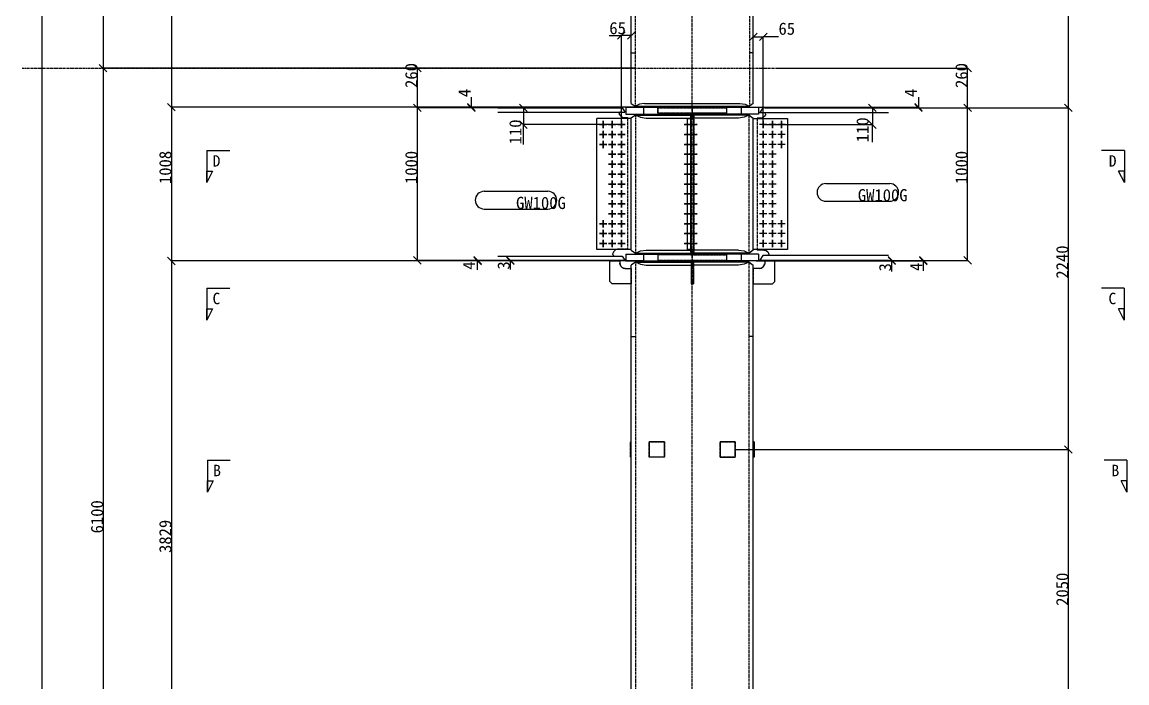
# Model space of a CAD drawing. Extents: x 72 to 24750, y 150 to 17460.
# Drawn here: x 4197 to 11440, y 4782 to 9114 of the extents above; entities that cross this region are included whole.
import ezdxf

# ---------------------------------------------------------------- set-up
doc = ezdxf.new("R2010")
doc.units = 0
doc.header["$MEASUREMENT"] = 0
doc.linetypes.add('HIDDEN', pattern=[9.525, 6.35, -3.175])
for name, color, linetype in [('GREEN_SOLID', 3, 'CONTINUOUS'), ('WHITE_HIDDEN', 7, 'HIDDEN'), ('WHITE_SOLID', 7, 'CONTINUOUS'), ('YELLOW_SOLID', 2, 'CONTINUOUS')]:
    doc.layers.add(name, color=color, linetype=linetype)

msp = doc.modelspace()

# ---------------------------------------------------------------- linework, layer by layer
at = {"layer": 'GREEN_SOLID', "color": 3, "linetype": 'Continuous'}
for p, q in [((8190.353817, 8911.803535), (8215.353817, 8911.803535)), ((8990.353817, 8911.803535), (8965.353817, 8911.803535)), ((8270.353817, 8555.803535), (8270.353817, 8510.803535)), ((8270.353817, 8555.803535), (8270.353817, 8510.803535)), ((8590.353817, 8555.803535), (8590.353817, 8510.803535)), ((8910.353817, 8555.803535), (8910.353817, 8510.803535)), ((8910.353817, 8555.803535), (8910.353817, 8510.803535)), ((7981.353817, 8441.803535), (8029.353817, 8441.803535)), ((8029.353817, 8441.803535), (7981.353817, 8441.803535)), ((8005.353817, 8417.803535), (8005.353817, 8465.803535)), ((8005.353817, 8465.803535), (8005.353817, 8417.803535)), ((8041.353817, 8441.803535), (8089.353817, 8441.803535)), ((8089.353817, 8441.803535), (8041.353817, 8441.803535)), ((8065.353817, 8417.803535), (8065.353817, 8465.803535)), ((8065.353817, 8465.803535), (8065.353817, 8417.803535)), ((8101.353817, 8441.803535), (8149.353817, 8441.803535)), ((8149.353817, 8441.803535), (8101.353817, 8441.803535)), ((8125.353817, 8417.803535), (8125.353817, 8465.803535)), ((8125.353817, 8465.803535), (8125.353817, 8417.803535)), ((8536.853817, 8441.803535), (8621.853817, 8441.803535)), ((8536.853817, 8441.803535), (8621.853817, 8441.803535)), ((8536.853817, 8441.803535), (8621.853817, 8441.803535)), ((9079.353817, 8441.803535), (9031.353817, 8441.803535)), ((9079.353817, 8441.803535), (9031.353817, 8441.803535)), ((9055.353817, 8417.803535), (9055.353817, 8465.803535)), ((9055.353817, 8465.803535), (9055.353817, 8417.803535)), ((9139.353817, 8441.803535), (9091.353817, 8441.803535)), ((9139.353817, 8441.803535), (9091.353817, 8441.803535)), ((9115.353817, 8417.803535), (9115.353817, 8465.803535)), ((9115.353817, 8465.803535), (9115.353817, 8417.803535)), ((9199.353817, 8441.803535), (9151.353817, 8441.803535)), ((9199.353817, 8441.803535), (9151.353817, 8441.803535)), ((9175.353817, 8417.803535), (9175.353817, 8465.803535)), ((9175.353817, 8465.803535), (9175.353817, 8417.803535)), ((7981.353817, 8376.803535), (8029.353817, 8376.803535)), ((8029.353817, 8376.803535), (7981.353817, 8376.803535)), ((8005.353817, 8352.803535), (8005.353817, 8400.803535)), ((8005.353817, 8400.803535), (8005.353817, 8352.803535)), ((8005.353817, 8287.803535), (8005.353817, 8335.803535)), ((8005.353817, 8335.803535), (8005.353817, 8287.803535)), ((8041.353817, 8376.803535), (8089.353817, 8376.803535)), ((8089.353817, 8376.803535), (8041.353817, 8376.803535)), ((8065.353817, 8352.803535), (8065.353817, 8400.803535)), ((8065.353817, 8400.803535), (8065.353817, 8352.803535)), ((8065.353817, 8287.803535), (8065.353817, 8335.803535)), ((8065.353817, 8335.803535), (8065.353817, 8287.803535)), ((8101.353817, 8376.803535), (8149.353817, 8376.803535)), ((8149.353817, 8376.803535), (8101.353817, 8376.803535)), ((8125.353817, 8352.803535), (8125.353817, 8400.803535)), ((8125.353817, 8400.803535), (8125.353817, 8352.803535)), ((8125.353817, 8287.803535), (8125.353817, 8335.803535)), ((8125.353817, 8335.803535), (8125.353817, 8287.803535)), ((8536.853817, 8376.803535), (8621.853817, 8376.803535)), ((8536.853817, 8376.803535), (8621.853817, 8376.803535)), ((8536.853817, 8376.803535), (8621.853817, 8376.803535)), ((9079.353817, 8376.803535), (9031.353817, 8376.803535)), ((9079.353817, 8376.803535), (9031.353817, 8376.803535)), ((9055.353817, 8352.803535), (9055.353817, 8400.803535)), ((9055.353817, 8400.803535), (9055.353817, 8352.803535)), ((9055.353817, 8287.803535), (9055.353817, 8335.803535)), ((9055.353817, 8335.803535), (9055.353817, 8287.803535)), ((9139.353817, 8376.803535), (9091.353817, 8376.803535)), ((9139.353817, 8376.803535), (9091.353817, 8376.803535)), ((9115.353817, 8352.803535), (9115.353817, 8400.803535)), ((9115.353817, 8400.803535), (9115.353817, 8352.803535)), ((9115.353817, 8287.803535), (9115.353817, 8335.803535)), ((9115.353817, 8335.803535), (9115.353817, 8287.803535)), ((9199.353817, 8376.803535), (9151.353817, 8376.803535)), ((9199.353817, 8376.803535), (9151.353817, 8376.803535)), ((9175.353817, 8352.803535), (9175.353817, 8400.803535)), ((9175.353817, 8400.803535), (9175.353817, 8352.803535)), ((9175.353817, 8287.803535), (9175.353817, 8335.803535)), ((9175.353817, 8335.803535), (9175.353817, 8287.803535)), ((7981.353817, 8311.803535), (8029.353817, 8311.803535)), ((8029.353817, 8311.803535), (7981.353817, 8311.803535)), ((8041.353817, 8311.803535), (8089.353817, 8311.803535)), ((8089.353817, 8311.803535), (8041.353817, 8311.803535)), ((8065.353817, 8222.803535), (8065.353817, 8270.803535)), ((8065.353817, 8270.803535), (8065.353817, 8222.803535)), ((8101.353817, 8311.803535), (8149.353817, 8311.803535)), ((8149.353817, 8311.803535), (8101.353817, 8311.803535)), ((8125.353817, 8222.803535), (8125.353817, 8270.803535)), ((8125.353817, 8270.803535), (8125.353817, 8222.803535)), ((8536.853817, 8311.803535), (8621.853817, 8311.803535)), ((8536.853817, 8311.803535), (8621.853817, 8311.803535)), ((8536.853817, 8311.803535), (8621.853817, 8311.803535)), ((9079.353817, 8311.803535), (9031.353817, 8311.803535)), ((9079.353817, 8311.803535), (9031.353817, 8311.803535)), ((9055.353817, 8222.803535), (9055.353817, 8270.803535)), ((9055.353817, 8270.803535), (9055.353817, 8222.803535)), ((9139.353817, 8311.803535), (9091.353817, 8311.803535)), ((9139.353817, 8311.803535), (9091.353817, 8311.803535)), ((9115.353817, 8222.803535), (9115.353817, 8270.803535)), ((9115.353817, 8270.803535), (9115.353817, 8222.803535)), ((9199.353817, 8311.803535), (9151.353817, 8311.803535)), ((9199.353817, 8311.803535), (9151.353817, 8311.803535)), ((8041.353817, 8246.803535), (8089.353817, 8246.803535)), ((8089.353817, 8246.803535), (8041.353817, 8246.803535)), ((8065.353817, 8157.803535), (8065.353817, 8205.803535)), ((8065.353817, 8205.803535), (8065.353817, 8157.803535)), ((8101.353817, 8246.803535), (8149.353817, 8246.803535)), ((8149.353817, 8246.803535), (8101.353817, 8246.803535)), ((8125.353817, 8157.803535), (8125.353817, 8205.803535)), ((8125.353817, 8205.803535), (8125.353817, 8157.803535)), ((8536.853817, 8246.803535), (8621.853817, 8246.803535)), ((8536.853817, 8246.803535), (8621.853817, 8246.803535)), ((9079.353817, 8246.803535), (9031.353817, 8246.803535)), ((9079.353817, 8246.803535), (9031.353817, 8246.803535)), ((9055.353817, 8157.803535), (9055.353817, 8205.803535)), ((9055.353817, 8205.803535), (9055.353817, 8157.803535)), ((9139.353817, 8246.803535), (9091.353817, 8246.803535)), ((9139.353817, 8246.803535), (9091.353817, 8246.803535)), ((9115.353817, 8157.803535), (9115.353817, 8205.803535)), ((9115.353817, 8205.803535), (9115.353817, 8157.803535)), ((8041.353817, 8181.803535), (8089.353817, 8181.803535)), ((8089.353817, 8181.803535), (8041.353817, 8181.803535)), ((8041.353817, 8116.803535), (8089.353817, 8116.803535)), ((8089.353817, 8116.803535), (8041.353817, 8116.803535)), ((8065.353817, 8092.803535), (8065.353817, 8140.803535)), ((8065.353817, 8140.803535), (8065.353817, 8092.803535)), ((8101.353817, 8181.803535), (8149.353817, 8181.803535)), ((8149.353817, 8181.803535), (8101.353817, 8181.803535)), ((8101.353817, 8116.803535), (8149.353817, 8116.803535)), ((8149.353817, 8116.803535), (8101.353817, 8116.803535)), ((8125.353817, 8092.803535), (8125.353817, 8140.803535)), ((8125.353817, 8140.803535), (8125.353817, 8092.803535)), ((8536.853817, 8181.803535), (8621.853817, 8181.803535)), ((8536.853817, 8181.803535), (8621.853817, 8181.803535)), ((8536.853817, 8116.803535), (8621.853817, 8116.803535)), ((8536.853817, 8116.803535), (8621.853817, 8116.803535)), ((9079.353817, 8181.803535), (9031.353817, 8181.803535)), ((9079.353817, 8181.803535), (9031.353817, 8181.803535)), ((9079.353817, 8116.803535), (9031.353817, 8116.803535)), ((9079.353817, 8116.803535), (9031.353817, 8116.803535)), ((9055.353817, 8092.803535), (9055.353817, 8140.803535)), ((9055.353817, 8140.803535), (9055.353817, 8092.803535)), ((9139.353817, 8181.803535), (9091.353817, 8181.803535)), ((9139.353817, 8181.803535), (9091.353817, 8181.803535)), ((9139.353817, 8116.803535), (9091.353817, 8116.803535)), ((9139.353817, 8116.803535), (9091.353817, 8116.803535)), ((9115.353817, 8092.803535), (9115.353817, 8140.803535)), ((9115.353817, 8140.803535), (9115.353817, 8092.803535)), ((8041.353817, 8051.803535), (8089.353817, 8051.803535)), ((8089.353817, 8051.803535), (8041.353817, 8051.803535)), ((8065.353817, 8027.803535), (8065.353817, 8075.803535)), ((8065.353817, 8075.803535), (8065.353817, 8027.803535)), ((8101.353817, 8051.803535), (8149.353817, 8051.803535)), ((8149.353817, 8051.803535), (8101.353817, 8051.803535)), ((8125.353817, 8027.803535), (8125.353817, 8075.803535)), ((8125.353817, 8075.803535), (8125.353817, 8027.803535)), ((8536.853817, 8051.803535), (8621.853817, 8051.803535)), ((8536.853817, 8051.803535), (8621.853817, 8051.803535)), ((9079.353817, 8051.803535), (9031.353817, 8051.803535)), ((9079.353817, 8051.803535), (9031.353817, 8051.803535)), ((9055.353817, 8027.803535), (9055.353817, 8075.803535)), ((9055.353817, 8075.803535), (9055.353817, 8027.803535)), ((9139.353817, 8051.803535), (9091.353817, 8051.803535)), ((9139.353817, 8051.803535), (9091.353817, 8051.803535)), ((9115.353817, 8027.803535), (9115.353817, 8075.803535)), ((9115.353817, 8075.803535), (9115.353817, 8027.803535)), ((9466.439225, 8054.979701), (9884.439225, 8054.979701)), ((7225.596748, 8004.281907), (7643.596748, 8004.281907)), ((8041.353817, 7986.803535), (8089.353817, 7986.803535)), ((8089.353817, 7986.803535), (8041.353817, 7986.803535)), ((8065.353817, 7962.803535), (8065.353817, 8010.803535)), ((8065.353817, 8010.803535), (8065.353817, 7962.803535)), ((8101.353817, 7986.803535), (8149.353817, 7986.803535)), ((8149.353817, 7986.803535), (8101.353817, 7986.803535)), ((8125.353817, 7962.803535), (8125.353817, 8010.803535)), ((8125.353817, 8010.803535), (8125.353817, 7962.803535)), ((8536.853817, 7986.803535), (8621.853817, 7986.803535)), ((8536.853817, 7986.803535), (8621.853817, 7986.803535)), ((9079.353817, 7986.803535), (9031.353817, 7986.803535)), ((9079.353817, 7986.803535), (9031.353817, 7986.803535)), ((9055.353817, 7962.803535), (9055.353817, 8010.803535)), ((9055.353817, 8010.803535), (9055.353817, 7962.803535)), ((9139.353817, 7986.803535), (9091.353817, 7986.803535)), ((9139.353817, 7986.803535), (9091.353817, 7986.803535)), ((9115.353817, 7962.803535), (9115.353817, 8010.803535)), ((9115.353817, 8010.803535), (9115.353817, 7962.803535)), ((8041.353817, 7921.803535), (8089.353817, 7921.803535)), ((8089.353817, 7921.803535), (8041.353817, 7921.803535)), ((8065.353817, 7897.803535), (8065.353817, 7945.803535)), ((8065.353817, 7945.803535), (8065.353817, 7897.803535)), ((8101.353817, 7921.803535), (8149.353817, 7921.803535)), ((8149.353817, 7921.803535), (8101.353817, 7921.803535)), ((8125.353817, 7897.803535), (8125.353817, 7945.803535)), ((8125.353817, 7945.803535), (8125.353817, 7897.803535)), ((8536.853817, 7921.803535), (8621.853817, 7921.803535)), ((8536.853817, 7921.803535), (8621.853817, 7921.803535)), ((9079.353817, 7921.803535), (9031.353817, 7921.803535)), ((9079.353817, 7921.803535), (9031.353817, 7921.803535)), ((9055.353817, 7897.803535), (9055.353817, 7945.803535)), ((9055.353817, 7945.803535), (9055.353817, 7897.803535)), ((9139.353817, 7921.803535), (9091.353817, 7921.803535)), ((9139.353817, 7921.803535), (9091.353817, 7921.803535)), ((9115.353817, 7897.803535), (9115.353817, 7945.803535)), ((9115.353817, 7945.803535), (9115.353817, 7897.803535)), ((9466.439225, 7938.979701), (9884.439225, 7938.979701)), ((7225.596748, 7888.281907), (7643.596748, 7888.281907)), ((8041.353817, 7856.803535), (8089.353817, 7856.803535)), ((8089.353817, 7856.803535), (8041.353817, 7856.803535)), ((8065.353817, 7832.803535), (8065.353817, 7880.803535)), ((8065.353817, 7880.803535), (8065.353817, 7832.803535)), ((8101.353817, 7856.803535), (8149.353817, 7856.803535)), ((8149.353817, 7856.803535), (8101.353817, 7856.803535)), ((8125.353817, 7832.803535), (8125.353817, 7880.803535)), ((8125.353817, 7880.803535), (8125.353817, 7832.803535)), ((8536.853817, 7856.803535), (8621.853817, 7856.803535)), ((8536.853817, 7856.803535), (8621.853817, 7856.803535)), ((9079.353817, 7856.803535), (9031.353817, 7856.803535)), ((9079.353817, 7856.803535), (9031.353817, 7856.803535)), ((9055.353817, 7832.803535), (9055.353817, 7880.803535)), ((9055.353817, 7880.803535), (9055.353817, 7832.803535)), ((9139.353817, 7856.803535), (9091.353817, 7856.803535)), ((9139.353817, 7856.803535), (9091.353817, 7856.803535)), ((9115.353817, 7832.803535), (9115.353817, 7880.803535)), ((9115.353817, 7880.803535), (9115.353817, 7832.803535)), ((7981.353817, 7791.803535), (8029.353817, 7791.803535)), ((8029.353817, 7791.803535), (7981.353817, 7791.803535)), ((8005.353817, 7767.803535), (8005.353817, 7815.803535)), ((8005.353817, 7815.803535), (8005.353817, 7767.803535)), ((8005.353817, 7702.803535), (8005.353817, 7750.803535)), ((8005.353817, 7750.803535), (8005.353817, 7702.803535)), ((8041.353817, 7791.803535), (8089.353817, 7791.803535)), ((8089.353817, 7791.803535), (8041.353817, 7791.803535)), ((8065.353817, 7767.803535), (8065.353817, 7815.803535)), ((8065.353817, 7815.803535), (8065.353817, 7767.803535)), ((8065.353817, 7702.803535), (8065.353817, 7750.803535)), ((8065.353817, 7750.803535), (8065.353817, 7702.803535)), ((8101.353817, 7791.803535), (8149.353817, 7791.803535)), ((8149.353817, 7791.803535), (8101.353817, 7791.803535)), ((8125.353817, 7767.803535), (8125.353817, 7815.803535)), ((8125.353817, 7815.803535), (8125.353817, 7767.803535)), ((8125.353817, 7702.803535), (8125.353817, 7750.803535)), ((8125.353817, 7750.803535), (8125.353817, 7702.803535)), ((8536.853817, 7791.803535), (8621.853817, 7791.803535)), ((8536.853817, 7791.803535), (8621.853817, 7791.803535)), ((8536.853817, 7791.803535), (8621.853817, 7791.803535)), ((9079.353817, 7791.803535), (9031.353817, 7791.803535)), ((9079.353817, 7791.803535), (9031.353817, 7791.803535)), ((9055.353817, 7767.803535), (9055.353817, 7815.803535)), ((9055.353817, 7815.803535), (9055.353817, 7767.803535)), ((9055.353817, 7702.803535), (9055.353817, 7750.803535)), ((9055.353817, 7750.803535), (9055.353817, 7702.803535)), ((9139.353817, 7791.803535), (9091.353817, 7791.803535)), ((9139.353817, 7791.803535), (9091.353817, 7791.803535)), ((9115.353817, 7767.803535), (9115.353817, 7815.803535)), ((9115.353817, 7815.803535), (9115.353817, 7767.803535)), ((9115.353817, 7702.803535), (9115.353817, 7750.803535)), ((9115.353817, 7750.803535), (9115.353817, 7702.803535)), ((9199.353817, 7791.803535), (9151.353817, 7791.803535)), ((9199.353817, 7791.803535), (9151.353817, 7791.803535)), ((9175.353817, 7767.803535), (9175.353817, 7815.803535)), ((9175.353817, 7815.803535), (9175.353817, 7767.803535)), ((9175.353817, 7702.803535), (9175.353817, 7750.803535)), ((9175.353817, 7750.803535), (9175.353817, 7702.803535)), ((7981.353817, 7726.803535), (8029.353817, 7726.803535)), ((8029.353817, 7726.803535), (7981.353817, 7726.803535)), ((8005.353817, 7637.803535), (8005.353817, 7685.803535)), ((8005.353817, 7685.803535), (8005.353817, 7637.803535)), ((8041.353817, 7726.803535), (8089.353817, 7726.803535)), ((8089.353817, 7726.803535), (8041.353817, 7726.803535)), ((8065.353817, 7637.803535), (8065.353817, 7685.803535)), ((8065.353817, 7685.803535), (8065.353817, 7637.803535)), ((8101.353817, 7726.803535), (8149.353817, 7726.803535)), ((8149.353817, 7726.803535), (8101.353817, 7726.803535)), ((8125.353817, 7637.803535), (8125.353817, 7685.803535)), ((8125.353817, 7685.803535), (8125.353817, 7637.803535)), ((8536.853817, 7726.803535), (8621.853817, 7726.803535)), ((8536.853817, 7726.803535), (8621.853817, 7726.803535)), ((8536.853817, 7726.803535), (8621.853817, 7726.803535)), ((9079.353817, 7726.803535), (9031.353817, 7726.803535)), ((9079.353817, 7726.803535), (9031.353817, 7726.803535)), ((9055.353817, 7637.803535), (9055.353817, 7685.803535)), ((9055.353817, 7685.803535), (9055.353817, 7637.803535)), ((9139.353817, 7726.803535), (9091.353817, 7726.803535)), ((9139.353817, 7726.803535), (9091.353817, 7726.803535)), ((9115.353817, 7637.803535), (9115.353817, 7685.803535)), ((9115.353817, 7685.803535), (9115.353817, 7637.803535)), ((9199.353817, 7726.803535), (9151.353817, 7726.803535)), ((9199.353817, 7726.803535), (9151.353817, 7726.803535)), ((9175.353817, 7637.803535), (9175.353817, 7685.803535)), ((9175.353817, 7685.803535), (9175.353817, 7637.803535)), ((7981.353817, 7661.803535), (8029.353817, 7661.803535)), ((8029.353817, 7661.803535), (7981.353817, 7661.803535)), ((8041.353817, 7661.803535), (8089.353817, 7661.803535)), ((8089.353817, 7661.803535), (8041.353817, 7661.803535)), ((8101.353817, 7661.803535), (8149.353817, 7661.803535)), ((8149.353817, 7661.803535), (8101.353817, 7661.803535)), ((8536.853817, 7661.803535), (8621.853817, 7661.803535)), ((8536.853817, 7661.803535), (8621.853817, 7661.803535)), ((8536.853817, 7661.803535), (8621.853817, 7661.803535)), ((9079.353817, 7661.803535), (9031.353817, 7661.803535)), ((9079.353817, 7661.803535), (9031.353817, 7661.803535)), ((9139.353817, 7661.803535), (9091.353817, 7661.803535)), ((9139.353817, 7661.803535), (9091.353817, 7661.803535)), ((9199.353817, 7661.803535), (9151.353817, 7661.803535)), ((9199.353817, 7661.803535), (9151.353817, 7661.803535)), ((8270.353817, 7592.803535), (8270.353817, 7547.803535)), ((8270.353817, 7592.803535), (8270.353817, 7547.803535)), ((8910.353817, 7592.803535), (8910.353817, 7547.803535)), ((8910.353817, 7592.803535), (8910.353817, 7547.803535)), ((8190.353817, 7051.803535), (8218.353817, 7051.803535)), ((8990.353817, 7051.803535), (8962.353817, 7051.803535))]:
    msp.add_line(p, q, dxfattribs=at)
for centre, start, end in [((9466.439225, 7996.979701), 90, 270), ((9884.439225, 7996.979701), 270, 90), ((7225.596748, 7946.281907), 90, 270), ((7643.596748, 7946.281907), 270, 90)]:
    msp.add_arc(centre, 58, start, end, dxfattribs=at)
at = {"layer": 'WHITE_HIDDEN', "color": 7, "linetype": 'HIDDEN'}
for p, q in [((8215.353817, 13640.803535), (8215.353817, 8562.803535)), ((8965.353817, 13640.803535), (8965.353817, 8562.803535)), ((8215.353817, 8562.803535), (8215.333817, 8562.803535)), ((8215.333817, 8562.803535), (8215.353817, 8562.803535)), ((8963.755625, 8562.803535), (8964.72566, 8562.803535)), ((8964.72566, 8562.803535), (8965.353817, 8562.803535)), ((8964.72566, 8562.803535), (8965.373817, 8562.803535)), ((8964.72566, 8562.803535), (8965.353817, 8562.803535)), ((8965.373817, 8562.803535), (8965.353817, 8562.803535)), ((8965.353817, 8562.803535), (8965.373817, 8562.803535)), ((8965.373817, 8562.803535), (8983.693276, 8575.630958)), ((8190.353817, 7621.803535), (8190.353817, 8481.803535)), ((8218.333817, 8503.803535), (8219.057352, 8503.803535)), ((8218.353817, 8503.803535), (8218.333817, 8503.803535)), ((8218.333817, 8503.803535), (8218.353817, 8503.803535)), ((8218.353817, 8503.803535), (8218.353817, 7599.803535)), ((8219.057352, 8503.803535), (8218.353817, 8503.803535)), ((8580.853817, 8481.803535), (8558.853817, 8481.803535)), ((8558.853817, 7621.803535), (8558.853817, 8481.803535)), ((8599.853817, 8510.803535), (8580.853817, 8510.803535)), ((8580.853817, 8503.803535), (8599.853817, 8503.803535)), ((8580.853817, 8484.211728), (8599.853817, 8484.211728)), ((8580.853817, 7621.803535), (8580.853817, 8481.803535)), ((8580.853817, 7621.803535), (8580.853817, 8481.803535)), ((8962.353817, 8503.803535), (8962.373817, 8503.803535)), ((8962.353817, 7599.803535), (8962.353817, 8503.803535)), ((8962.353817, 8503.803535), (8962.373817, 8503.803535)), ((8990.353817, 7621.803535), (8990.353817, 8481.803535)), ((8580.853817, 7621.803535), (8558.853817, 7621.803535)), ((8599.853817, 7619.395341), (8580.853817, 7619.395341)), ((8962.373817, 7599.803535), (8982.894011, 7614.171929)), ((8115.351897, 7533.803535), (8117.064919, 7522.98794)), ((8218.353817, 7599.803535), (8218.333817, 7599.803535)), ((8218.333817, 7599.803535), (8218.353817, 7599.803535)), ((8218.333817, 7540.803535), (8219.057352, 7540.803535)), ((8218.333817, 7540.803535), (8218.353817, 7540.803535)), ((8218.333817, 7540.803535), (8218.353817, 7540.803535)), ((8218.353817, 7540.803535), (8219.057352, 7540.803535)), ((8218.353817, 7540.803535), (8218.353817, 3718.803535)), ((8599.853817, 7599.803535), (8580.853817, 7599.803535)), ((8599.853817, 7592.803535), (8580.853817, 7592.803535)), ((8582.353817, 7548.803535), (8582.353817, 7398.803535)), ((8598.353817, 7548.803535), (8582.353817, 7548.803535)), ((8598.353817, 7547.803535), (8582.353817, 7547.803535)), ((8582.353817, 7540.803535), (8598.353817, 7540.803535)), ((8582.353817, 7533.803535), (8598.353817, 7533.803535)), ((8582.353817, 7533.803535), (8598.353817, 7533.803535)), ((8598.353817, 7548.803535), (8598.353817, 7413.803535)), ((8962.353817, 7599.803535), (8961.650281, 7599.803535)), ((8962.373817, 7599.803535), (8961.650281, 7599.803535)), ((8962.353817, 7599.803535), (8962.373817, 7599.803535)), ((8962.353817, 7599.803535), (8962.373817, 7599.803535)), ((8962.353817, 7540.803535), (8962.373817, 7540.803535)), ((8962.353817, 3718.803535), (8962.353817, 7540.803535)), ((8962.353817, 7540.803535), (8962.373817, 7540.803535)), ((9063.642714, 7522.98794), (9065.355736, 7533.803535)), ((8139.536302, 7500.516556), (8150.351897, 7498.803535)), ((8190.351897, 7498.803535), (8190.351897, 7398.803535)), ((8598.353817, 7521.211728), (8582.353817, 7521.211728)), ((8582.353817, 7498.803535), (8598.353817, 7498.803535)), ((8598.353817, 7498.803535), (8582.353817, 7498.803535)), ((8598.353817, 7498.803535), (8598.353817, 7398.803535)), ((8990.355736, 7498.803535), (8990.355736, 7398.803535)), ((9030.355736, 7498.803535), (9041.171331, 7500.516556)), ((8598.353817, 7413.803535), (8582.353817, 7413.803535)), ((8598.353817, 7398.803535), (8582.353817, 7398.803535)), ((8184.353817, 6361.803535), (8190.353817, 6361.803535)), ((8184.353817, 6261.803535), (8184.353817, 6361.803535)), ((8190.353817, 6261.803535), (8190.353817, 6361.803535)), ((8190.353817, 6261.803535), (8190.353817, 6361.803535)), ((8308.353817, 6261.803535), (8308.353817, 6361.803535)), ((8308.353817, 6361.803535), (8408.353817, 6361.803535)), ((8408.353817, 6361.803535), (8408.353817, 6261.803535)), ((8772.353817, 6261.803535), (8772.353817, 6361.803535)), ((8772.353817, 6361.803535), (8872.353817, 6361.803535)), ((8872.353817, 6361.803535), (8872.353817, 6261.803535)), ((8990.353817, 6261.803535), (8990.353817, 6361.803535)), ((8996.353817, 6361.803535), (8990.353817, 6361.803535)), ((8990.353817, 6261.803535), (8990.353817, 6361.803535)), ((8996.353817, 6261.803535), (8996.353817, 6361.803535)), ((8184.353817, 6261.803535), (8190.353817, 6261.803535)), ((8408.353817, 6261.803535), (8308.353817, 6261.803535)), ((8872.353817, 6261.803535), (8772.353817, 6261.803535)), ((8996.353817, 6261.803535), (8990.353817, 6261.803535))]:
    msp.add_line(p, q, dxfattribs=at)
for centre, start, end in [((8150.351897, 7533.803535), 198, 252), ((9030.355736, 7533.803535), 288, 342)]:
    msp.add_arc(centre, 35, start, end, dxfattribs=at)
at = {"layer": 'WHITE_SOLID', "color": 4, "linetype": 'HIDDEN'}
for p, q in [((8590.353817, 2023.790012), (8590.353817, 16512.463535)), ((4196.51844, 8811.803535), (10225.739447, 8811.803535))]:
    msp.add_line(p, q, dxfattribs=at)
at = {"layer": 'WHITE_SOLID', "color": 7, "linetype": 'Continuous'}
for p, q in [((4325.247035, 15911.803495), (4325.247035, 3718.803496)), ((4727.251541, 14911.8035), (4727.251541, 8811.8035)), ((5175.082051, 13647.803504), (5175.082051, 8555.803504)), ((11055.342791, 9661.800634), (11055.342791, 8551.803555)), ((8046.206064, 9025.32293), (8125.353817, 9025.322937)), ((8100.605082, 9000.574198), (8150.102552, 9050.071676)), ((8125.353817, 8442.303535), (8125.353817, 9028.322937)), ((8190.353817, 9025.322943), (8125.353817, 9025.322937)), ((8215.102552, 9050.071682), (8165.605082, 9000.574203)), ((8190.353817, 8615.357031), (8190.353817, 9028.322943)), ((8965.60508, 8991.911926), (9015.102554, 9041.4094)), ((8990.353817, 8647.880437), (8990.353817, 9019.660663)), ((8990.353817, 9016.660663), (9055.353817, 9016.660663)), ((9080.102554, 9041.4094), (9030.60508, 8991.911925)), ((9055.353817, 8442.303535), (9055.353817, 9019.660663)), ((9155.25727, 9016.660662), (9055.353817, 9016.660663)), ((4752.000279, 8787.054762), (4702.502804, 8836.552237)), ((4702.502804, 8836.552237), (4752.000279, 8787.054762)), ((6762.90945, 8836.552214), (6812.406926, 8787.054742)), ((10370.127773, 8836.552323), (10419.62525, 8787.054851)), ((8214.853817, 8811.803535), (4724.251541, 8811.8035)), ((8214.853817, 8811.803535), (4724.251541, 8811.8035)), ((4727.251541, 8811.8035), (4727.251541, 2711.803496)), ((8141.915895, 8811.803535), (6784.658188, 8811.803478)), ((6787.658188, 8551.80349), (6787.658188, 8811.803478)), ((9157.4115, 8811.803535), (10397.876511, 8811.803587)), ((10394.876511, 8551.803586), (10394.876511, 8811.803587)), ((7141.22379, 8621.326569), (7141.22379, 8555.803492)), ((10073.4423, 8622.538046), (10073.4423, 8555.803579)), ((5199.830789, 8531.054766), (5150.333314, 8580.552241)), ((5150.333314, 8580.552241), (5199.830789, 8531.054766)), ((8269.853817, 8555.803535), (5172.082051, 8555.803504)), ((8269.853817, 8555.803535), (5172.082051, 8555.803504)), ((5175.082051, 8555.803504), (5175.082051, 7547.803504)), ((6762.90945, 8576.552227), (6812.406926, 8527.054754)), ((6812.406926, 8527.054754), (6762.90945, 8576.552227)), ((7848.995309, 8551.803535), (6784.658188, 8551.80349)), ((7848.995309, 8551.803535), (6784.658188, 8551.80349)), ((6787.658188, 7551.80349), (6787.658188, 8551.80349)), ((7116.475051, 8580.552229), (7165.972528, 8531.054756)), ((7165.972528, 8527.054758), (7116.475052, 8576.552231)), ((8154.853817, 8555.803535), (7138.22379, 8555.803492)), ((8113.557088, 8551.803535), (7138.22379, 8551.803494)), ((7141.22379, 8551.803494), (7141.22379, 8555.803492)), ((7457.876513, 8576.552266), (7507.373988, 8527.054791)), ((8107.104407, 8551.803535), (7479.625251, 8551.803529)), ((7482.625251, 8551.803529), (7482.625251, 8441.803528)), ((9022.046923, 8555.803535), (10076.4423, 8555.803579)), ((9065.124559, 8551.803535), (10076.4423, 8551.803577)), ((9067.483459, 8551.803535), (9773.674398, 8551.803542)), ((9103.069673, 8551.803535), (11058.342791, 8551.803555)), ((9103.069673, 8551.803535), (11058.342791, 8551.803555)), ((9180.657377, 8551.803535), (10397.876511, 8551.803586)), ((9180.657377, 8551.803535), (10397.876511, 8551.803586)), ((9745.92566, 8576.552279), (9795.423135, 8527.054805)), ((9770.674398, 8551.803542), (9770.674398, 8441.803542)), ((10048.693562, 8580.552315), (10098.191038, 8531.054843)), ((10098.191038, 8527.054841), (10048.693562, 8576.552314)), ((10073.4423, 8551.803577), (10073.4423, 8555.803579)), ((10419.625249, 8527.054849), (10370.127773, 8576.552323)), ((10370.127773, 8576.552322), (10419.62525, 8527.05485)), ((10394.876511, 7551.803585), (10394.876511, 8551.803586)), ((11080.091529, 8527.054818), (11030.594054, 8576.552292)), ((11030.594054, 8576.552292), (11080.091529, 8527.054818)), ((11055.342791, 8551.803555), (11055.342791, 6311.803557)), ((7507.373988, 8417.054791), (7457.876514, 8466.552266)), ((8124.853817, 8441.803535), (7479.625251, 8441.803528)), ((7482.625251, 8311.97096), (7482.625251, 8441.803528)), ((9055.853817, 8441.803535), (9773.674398, 8441.803542)), ((9795.423135, 8417.054805), (9745.92566, 8466.55228)), ((9770.674398, 8325.804866), (9770.674398, 8441.803542)), ((5199.830789, 7523.054766), (5150.333314, 7572.552241)), ((5150.333314, 7572.552241), (5199.830789, 7523.054766)), ((8269.853817, 7547.803535), (5172.082051, 7547.803504)), ((8269.853817, 7547.803535), (5172.082051, 7547.803504)), ((5175.082051, 7547.803504), (5175.082051, 3718.803503)), ((6812.406926, 7527.054753), (6762.90945, 7576.552226)), ((7865.894574, 7551.803535), (6784.658188, 7551.80349)), ((7158.014018, 7576.552262), (7207.511493, 7527.054788)), ((7207.511493, 7523.054788), (7158.014018, 7572.552262)), ((8140.804726, 7551.803535), (7179.762755, 7551.803525)), ((8154.853817, 7547.803535), (7179.762755, 7547.803525)), ((7182.762755, 7551.803525), (7182.762755, 7547.803525)), ((7182.762755, 7490.522563), (7182.762755, 7547.803525)), ((7373.0088, 7576.552265), (7422.506275, 7527.054791)), ((7422.506275, 7524.054791), (7373.008801, 7573.552265)), ((8092.690792, 7551.803535), (7394.757538, 7551.803528)), ((8091.796447, 7548.803535), (7394.757538, 7548.803528)), ((7397.757538, 7551.803528), (7397.757538, 7548.803528)), ((7397.757538, 7491.055122), (7397.757538, 7548.803528)), ((9010.009576, 7547.803535), (10108.145227, 7547.803546)), ((9093.089067, 7548.803535), (9901.781347, 7548.803543)), ((9093.171877, 7551.803535), (9901.781347, 7551.803543)), ((9200.373185, 7551.803535), (10397.876511, 7551.803585)), ((9201.373163, 7551.803535), (10108.145227, 7551.803544)), ((9874.03261, 7576.55228), (9923.530085, 7527.054806)), ((9923.530085, 7524.054806), (9874.03261, 7573.552281)), ((9898.781347, 7551.803543), (9898.781347, 7548.803543)), ((9898.781347, 7479.062682), (9898.781347, 7548.803543)), ((10080.396489, 7576.552281), (10129.893964, 7527.054807)), ((10129.893964, 7523.054809), (10080.39649, 7572.552283)), ((10105.145227, 7551.803544), (10105.145227, 7547.803546)), ((10105.145227, 7482.194741), (10105.145227, 7547.803546)), ((10419.625249, 7527.054849), (10370.127773, 7576.552322)), ((8872.853817, 6311.803535), (11058.342791, 6311.803557)), ((8872.853817, 6311.803535), (11058.342791, 6311.803557)), ((11080.091529, 6287.05482), (11030.594054, 6336.552294)), ((11030.594054, 6336.552294), (11080.091529, 6287.05482)), ((11055.342791, 6311.803557), (11055.342791, 4261.803558))]:
    msp.add_line(p, q, dxfattribs=at)
at = {"layer": 'WHITE_SOLID', "color": 1, "linetype": 'Continuous'}
for p, q in [((7314.897753, 8551.803535), (8130.14842, 8551.803535)), ((8130.14842, 8551.803535), (8148.353817, 8525.803533)), ((8365.353817, 8551.803535), (8365.353817, 8515.803535)), ((8815.353817, 8551.803535), (8365.353817, 8551.803535)), ((8815.353817, 8551.803535), (8815.353817, 8515.803535)), ((9053.360042, 8551.803535), (9032.353817, 8521.803533)), ((9875.739447, 8551.803535), (9053.360042, 8551.803535)), ((7314.897753, 8523.803535), (8148.353817, 8523.803535)), ((8111.987216, 8518.98076), (8110.389127, 8514.343159)), ((8110.389127, 8514.343159), (8111.188665, 8509.503535)), ((8111.188665, 8509.503535), (8116.527382, 8500.920153)), ((8115.598412, 8522.433366), (8111.987216, 8518.98076)), ((8120.353817, 8523.503535), (8115.598412, 8522.433366)), ((8124.096406, 8494.220434), (8116.527382, 8500.920153)), ((8120.353817, 8523.503535), (8148.353817, 8523.503535)), ((8133.264408, 8489.963197), (8124.096406, 8494.220434)), ((8133.264408, 8489.963197), (8143.266695, 8488.503535)), ((8143.266695, 8488.503535), (8165.353817, 8488.503535)), ((8148.353817, 8525.803533), (8148.353817, 8523.503535)), ((8165.353817, 8488.503535), (8165.353817, 8481.803535)), ((8365.353817, 8515.803535), (8580.853817, 8515.803535)), ((8580.853817, 8515.803535), (8580.853817, 7587.803535)), ((8815.353817, 8515.803535), (8599.853817, 8515.803535)), ((8599.853817, 7587.803535), (8599.853817, 8515.803535)), ((9015.353817, 8484.503535), (9015.353817, 8481.803535)), ((9037.440938, 8484.503535), (9015.353817, 8484.503535)), ((9032.353817, 8521.803533), (9032.353817, 8519.503535)), ((9875.739447, 8519.803535), (9032.353817, 8519.803535)), ((9060.353817, 8519.503535), (9032.353817, 8519.503535)), ((9047.443225, 8485.963197), (9037.440938, 8484.503535)), ((9056.611227, 8490.220434), (9047.443225, 8485.963197)), ((9064.180251, 8496.920153), (9056.611227, 8490.220434)), ((9065.109221, 8518.433366), (9060.353817, 8519.503535)), ((9069.518968, 8505.503535), (9064.180251, 8496.920153)), ((9068.720417, 8514.98076), (9065.109221, 8518.433366)), ((9068.720417, 8514.98076), (9068.875244, 8514.531457)), ((9068.875244, 8514.531457), (9070.318506, 8510.343159)), ((9070.318506, 8510.343159), (9069.518968, 8505.503535)), ((8076.832825, 7610.676017), (8071.861441, 7600.919129)), ((8084.575936, 7618.419127), (8076.832825, 7610.676017)), ((8091.218208, 7621.803535), (8084.575936, 7618.419127)), ((9015.353817, 7621.803535), (9015.353817, 7619.103535)), ((9058.447162, 7619.103535), (9015.353817, 7619.103535)), ((9058.447162, 7619.103535), (9068.449449, 7617.643871)), ((9068.449449, 7617.643871), (9077.617452, 7613.386634)), ((9077.617452, 7613.386634), (9085.186476, 7606.686915)), ((9085.186476, 7606.686915), (9090.525196, 7598.103535)), ((7314.897753, 7579.803535), (8130.14842, 7579.803535)), ((7314.897753, 7551.803535), (8148.353817, 7551.803535)), ((8070.148418, 7590.103535), (8071.861441, 7600.919129)), ((8070.148418, 7590.103535), (8070.909623, 7586.2767)), ((8070.909623, 7586.2767), (8073.07735, 7583.032467)), ((8073.07735, 7583.032467), (8075.859187, 7581.173703)), ((8075.859187, 7581.173703), (8076.321584, 7580.864739)), ((8076.321584, 7580.864739), (8080.148418, 7580.103535)), ((8080.148418, 7580.103535), (8129.938357, 7580.103535)), ((8129.938357, 7580.103535), (8148.353817, 7553.803533)), ((8148.353817, 7553.803533), (8148.353817, 7551.803535)), ((8365.353817, 7587.803535), (8365.353817, 7551.803535)), ((8580.853817, 7587.803535), (8365.353817, 7587.803535)), ((8365.353817, 7551.803535), (8815.353817, 7551.803535)), ((8815.353817, 7587.803535), (8599.853817, 7587.803535)), ((8815.353817, 7587.803535), (8815.353817, 7551.803535)), ((9053.570105, 7584.103535), (9032.353817, 7553.803533)), ((9032.353817, 7553.803533), (9032.353817, 7551.803535)), ((9875.739447, 7551.803535), (9032.353817, 7551.803535)), ((9875.739447, 7583.803535), (9053.360042, 7583.803535)), ((9081.360042, 7584.103535), (9053.570105, 7584.103535)), ((9086.115447, 7585.173703), (9081.360042, 7584.103535)), ((9089.726642, 7588.626309), (9086.115447, 7585.173703)), ((9091.324732, 7593.26391), (9089.726642, 7588.626309)), ((9090.525196, 7598.103535), (9091.324732, 7593.26391))]:
    msp.add_line(p, q, dxfattribs=at)
at = {"layer": 'WHITE_SOLID', "color": 1, "linetype": 'HIDDEN'}
for p, q in [((8365.353817, 8551.803535), (8815.353817, 8551.803535)), ((8365.353817, 8515.803535), (8365.353817, 8551.803535)), ((8815.353817, 8551.803535), (8815.353817, 8515.803535)), ((8111.188665, 8509.503535), (8110.661937, 8512.691836)), ((8111.832389, 8518.531457), (8111.987216, 8518.98076)), ((8116.527382, 8500.920153), (8124.096406, 8494.220434)), ((8124.096406, 8494.220434), (8133.264408, 8489.963197)), ((8165.353817, 8481.803535), (8165.353817, 7625.103535)), ((8365.353817, 8517.803533), (8815.353817, 8517.803533)), ((8365.353817, 8517.803533), (8815.353817, 8517.803533)), ((8580.853817, 8515.803535), (8365.353817, 8515.803535)), ((8580.853817, 8515.803535), (8580.853817, 8515.503535)), ((8580.853817, 7597.263908), (8580.853817, 8515.803535)), ((8580.853817, 8515.503535), (8599.853817, 8515.503535)), ((8580.853817, 8515.503535), (8599.853817, 8515.503535)), ((8580.853817, 8514.300473), (8599.853817, 8514.300473)), ((8580.853817, 8514.300473), (8599.853817, 8514.300473)), ((8580.853817, 8506.343159), (8599.853817, 8506.343159)), ((8580.853817, 8506.343159), (8580.853817, 8492.920153)), ((8580.853817, 8506.343159), (8599.853817, 8506.343159)), ((8580.853817, 8501.503535), (8599.853817, 8501.503535)), ((8580.853817, 8501.503535), (8599.853817, 8501.503535)), ((8580.853817, 8492.920153), (8599.853817, 8492.920153)), ((8580.853817, 8492.920153), (8599.853817, 8492.920153)), ((8580.853817, 8481.963197), (8599.853817, 8481.963197)), ((8580.853817, 8481.963197), (8580.853817, 8387.803535)), ((8580.853817, 8481.963197), (8599.853817, 8481.963197)), ((8580.853817, 8480.503535), (8599.853817, 8480.503535)), ((8580.853817, 8480.503535), (8599.853817, 8480.503535)), ((8599.853817, 8515.803535), (8599.853817, 8515.503535)), ((8815.353817, 8515.803535), (8599.853817, 8515.803535)), ((8599.853817, 8515.503535), (8599.853817, 8506.343159)), ((8599.853817, 8506.343159), (8599.853817, 8133.803535)), ((9015.353817, 8481.803535), (9015.353817, 7621.803535)), ((9047.443225, 8485.963197), (9056.611227, 8490.220434)), ((9056.611227, 8490.220434), (9064.180251, 8496.920153)), ((9068.875244, 8514.531457), (9068.720417, 8514.98076)), ((8580.853817, 8387.803535), (8580.853817, 7621.643872)), ((8599.853817, 8133.803535), (8599.853817, 7587.803535)), ((8094.332824, 7623.390511), (8091.218208, 7621.803535)), ((8105.148418, 7625.103535), (8094.332824, 7623.390511)), ((8165.353817, 7625.103535), (8105.148418, 7625.103535)), ((8580.853817, 7623.103535), (8599.853817, 7623.103535)), ((8580.853817, 7623.103535), (8599.853817, 7623.103535)), ((8580.853817, 7621.643872), (8599.853817, 7621.643872)), ((8580.853817, 7621.643872), (8599.853817, 7621.643872)), ((8580.853817, 7610.686916), (8599.853817, 7610.686916)), ((8580.853817, 7610.686916), (8580.853817, 7597.263908)), ((8580.853817, 7610.686916), (8599.853817, 7610.686916)), ((9077.617452, 7613.386634), (9068.449449, 7617.643871)), ((9085.186476, 7606.686915), (9077.617452, 7613.386634)), ((8070.276978, 7590.915233), (8070.148418, 7590.103535)), ((8129.938357, 7580.103535), (8130.14842, 7579.803535)), ((8580.853817, 7587.803535), (8365.353817, 7587.803535)), ((8365.353817, 7587.803535), (8365.353817, 7551.803535)), ((8365.353817, 7553.803533), (8815.353817, 7553.803533)), ((8365.353817, 7553.803533), (8815.353817, 7553.803533)), ((8365.353817, 7551.803535), (8815.353817, 7551.803535)), ((8580.853817, 7602.103535), (8599.853817, 7602.103535)), ((8580.853817, 7602.103535), (8599.853817, 7602.103535)), ((8580.853817, 7597.263908), (8599.853817, 7597.263908)), ((8580.853817, 7597.263908), (8599.853817, 7597.263908)), ((8580.853817, 7588.103535), (8580.853817, 7597.263908)), ((8580.853817, 7589.306593), (8599.853817, 7589.306593)), ((8580.853817, 7588.103535), (8580.853817, 7589.306593)), ((8580.853817, 7589.306593), (8599.853817, 7589.306593)), ((8580.853817, 7588.103535), (8599.853817, 7588.103535)), ((8580.853817, 7588.103535), (8580.853817, 7587.803535)), ((8599.853817, 7588.103535), (8580.853817, 7588.103535)), ((8599.853817, 7588.103535), (8599.853817, 7587.803535)), ((8599.853817, 7587.803535), (8815.353817, 7587.803535)), ((8815.353817, 7587.803535), (8815.353817, 7551.803535)), ((9053.570105, 7584.103535), (9053.360042, 7583.803535))]:
    msp.add_line(p, q, dxfattribs=at)
at = {"layer": 'WHITE_SOLID', "color": 3, "linetype": 'HIDDEN'}
for p, q in [((8621.853817, 8441.803535), (8536.853817, 8441.803535)), ((8621.853817, 8441.803535), (8536.853817, 8441.803535)), ((8621.853817, 8441.803535), (8536.853817, 8441.803535)), ((8621.853817, 8376.803535), (8536.853817, 8376.803535)), ((8621.853817, 8376.803535), (8536.853817, 8376.803535)), ((8621.853817, 8376.803535), (8536.853817, 8376.803535)), ((8621.853817, 8311.803535), (8536.853817, 8311.803535)), ((8621.853817, 8311.803535), (8536.853817, 8311.803535)), ((8621.853817, 8311.803535), (8536.853817, 8311.803535)), ((8621.853817, 8246.803535), (8536.853817, 8246.803535)), ((8621.853817, 8246.803535), (8536.853817, 8246.803535)), ((8621.853817, 8181.803535), (8536.853817, 8181.803535)), ((8621.853817, 8181.803535), (8536.853817, 8181.803535)), ((8621.853817, 8116.803535), (8536.853817, 8116.803535)), ((8621.853817, 8116.803535), (8536.853817, 8116.803535)), ((8621.853817, 8051.803535), (8536.853817, 8051.803535)), ((8621.853817, 8051.803535), (8536.853817, 8051.803535)), ((8621.853817, 7986.803535), (8536.853817, 7986.803535)), ((8621.853817, 7986.803535), (8536.853817, 7986.803535)), ((8621.853817, 7921.803535), (8536.853817, 7921.803535)), ((8621.853817, 7921.803535), (8536.853817, 7921.803535)), ((8621.853817, 7856.803535), (8536.853817, 7856.803535)), ((8621.853817, 7856.803535), (8536.853817, 7856.803535)), ((8621.853817, 7791.803535), (8536.853817, 7791.803535)), ((8621.853817, 7791.803535), (8536.853817, 7791.803535)), ((8621.853817, 7791.803535), (8536.853817, 7791.803535)), ((8621.853817, 7726.803535), (8536.853817, 7726.803535)), ((8621.853817, 7726.803535), (8536.853817, 7726.803535)), ((8621.853817, 7726.803535), (8536.853817, 7726.803535)), ((8621.853817, 7661.803535), (8536.853817, 7661.803535)), ((8621.853817, 7661.803535), (8536.853817, 7661.803535)), ((8621.853817, 7661.803535), (8536.853817, 7661.803535)), ((8590.353817, 7592.803535), (8590.353817, 7547.803535))]:
    msp.add_line(p, q, dxfattribs=at)
at = {"layer": 'WHITE_SOLID', "color": 6, "linetype": 'Continuous'}
for p, q in [((5408.231838, 8271.134907), (5408.231838, 8061.134907)), ((5408.231838, 8271.134907), (5558.231838, 8271.134907)), ((11422.867925, 8271.134907), (11272.867925, 8271.134907)), ((11422.867925, 8271.134907), (11422.867925, 8061.134907)), ((5408.231838, 8061.134907), (5408.232113, 8136.134907)), ((5445.732113, 8136.134769), (5408.231838, 8061.134907)), ((5408.232113, 8136.134907), (5445.732113, 8136.134769)), ((11422.8682, 8136.134907), (11385.3682, 8136.135045)), ((11422.867925, 8061.134907), (11385.3682, 8136.135045)), ((11422.867925, 8061.134907), (11422.8682, 8136.134907)), ((5407.458957, 7369.356912), (5407.458957, 7159.356912)), ((5407.458957, 7369.356912), (5557.458957, 7369.356912)), ((11422.457324, 7369.356912), (11272.457324, 7369.356912)), ((11422.457324, 7369.356912), (11422.457324, 7159.356912)), ((5407.458957, 7159.356912), (5407.459232, 7234.356912)), ((5444.959232, 7234.356774), (5407.458957, 7159.356912)), ((5407.459232, 7234.356912), (5444.959232, 7234.356774)), ((11422.4576, 7234.356912), (11384.9576, 7234.35705)), ((11422.457324, 7159.356912), (11384.9576, 7234.35705)), ((11422.457324, 7159.356912), (11422.4576, 7234.356912)), ((5411.619975, 6241.649216), (5411.619975, 6031.649216)), ((5411.619975, 6241.649216), (5561.619975, 6241.649216)), ((11439.525364, 6241.649216), (11289.525364, 6241.649216)), ((11439.525364, 6241.649216), (11439.525364, 6031.649216)), ((5411.619975, 6031.649216), (5411.620251, 6106.649216)), ((5449.120251, 6106.649079), (5411.619975, 6031.649216)), ((5411.620251, 6106.649216), (5449.120251, 6106.649079)), ((11439.525639, 6106.649216), (11402.025639, 6106.649354)), ((11439.525364, 6031.649216), (11402.025639, 6106.649354)), ((11439.525364, 6031.649216), (11439.525639, 6106.649216))]:
    msp.add_line(p, q, dxfattribs=at)
at = {"layer": 'YELLOW_SOLID', "color": 2, "linetype": 'Continuous'}
for p, q in [((8190.353817, 8580.294719), (8190.353817, 13623.31235)), ((8990.353817, 8580.294719), (8990.353817, 13623.31235)), ((8155.353817, 8555.803535), (8155.353817, 8510.803535)), ((8155.353817, 8555.803535), (9025.353817, 8555.803535)), ((8190.353817, 8580.294719), (8215.333817, 8562.803535)), ((8215.333817, 8562.803535), (8964.72566, 8562.803535)), ((8244.369016, 8575.630958), (8216.952008, 8562.803535)), ((8277.853817, 8580.294719), (8244.369016, 8575.630958)), ((8277.853817, 8580.294719), (8902.853817, 8580.294719)), ((8902.853817, 8580.294719), (8936.338617, 8575.630958)), ((8936.338617, 8575.630958), (8963.755625, 8562.803535)), ((8965.373817, 8562.803535), (8964.72566, 8562.803535)), ((8990.353817, 8580.294719), (8965.373817, 8562.803535)), ((9025.353817, 8555.803535), (9025.353817, 8510.803535)), ((8190.353817, 8481.803535), (7965.353817, 8481.803535)), ((7965.353817, 7621.803535), (7965.353817, 8481.803535)), ((8155.353817, 8510.803535), (8580.853817, 8510.803535)), ((8218.333817, 8503.803535), (8190.353817, 8484.211728)), ((8190.353817, 7619.395341), (8190.353817, 8484.211728)), ((8218.333817, 8503.803535), (8219.057352, 8503.803535)), ((8219.057352, 8503.803535), (8580.853817, 8503.803535)), ((8220.140199, 8503.803535), (8250.85084, 8489.43514)), ((8250.85084, 8489.43514), (8288.353817, 8484.211728)), ((8288.353817, 8484.211728), (8580.853817, 8484.211728)), ((8558.853817, 8481.803535), (8580.853817, 8481.803535)), ((8558.853817, 7621.803535), (8558.853817, 8481.803535)), ((9025.353817, 8510.803535), (8599.853817, 8510.803535)), ((8962.373817, 8503.803535), (8599.853817, 8503.803535)), ((8892.353817, 8484.211728), (8599.853817, 8484.211728)), ((8929.856793, 8489.43514), (8892.353817, 8484.211728)), ((8960.567434, 8503.803535), (8929.856793, 8489.43514)), ((8962.373817, 8503.803535), (8990.353817, 8484.211728)), ((8990.353817, 7619.395341), (8990.353817, 8484.211728)), ((8990.353817, 8481.803535), (9215.353817, 8481.803535)), ((9215.353817, 8481.803535), (9215.353817, 7621.803535)), ((8190.353817, 7621.803535), (7965.353817, 7621.803535)), ((8190.353817, 7619.395341), (8218.333817, 7599.803535)), ((8220.140199, 7599.803535), (8250.85084, 7614.171929)), ((8250.85084, 7614.171929), (8288.353817, 7619.395341)), ((8288.353817, 7619.395341), (8580.853817, 7619.395341)), ((8558.853817, 7621.803535), (8580.853817, 7621.803535)), ((8892.353817, 7619.395341), (8599.853817, 7619.395341)), ((8892.353817, 7619.395341), (8929.856793, 7614.171929)), ((8929.856793, 7614.171929), (8960.567434, 7599.803535)), ((8990.353817, 7619.395341), (8962.373817, 7599.803535)), ((9215.353817, 7621.803535), (8990.353817, 7621.803535)), ((8050.351897, 7413.803535), (8050.351897, 7548.803535)), ((8050.351897, 7548.803535), (8115.351897, 7548.803535)), ((8115.351897, 7548.803535), (8115.351897, 7533.803535)), ((8117.064919, 7522.98794), (8115.351897, 7533.803535)), ((8155.353817, 7592.803535), (8155.353817, 7547.803535)), ((8155.353817, 7592.803535), (8580.853817, 7592.803535)), ((8155.353817, 7547.803535), (8582.353817, 7547.803535)), ((8218.333817, 7540.803535), (8190.353817, 7521.211728)), ((8218.333817, 7599.803535), (8580.853817, 7599.803535)), ((8219.057352, 7540.803535), (8218.333817, 7540.803535)), ((8219.057352, 7540.803535), (8582.353817, 7540.803535)), ((8220.140199, 7540.803535), (8250.85084, 7526.43514)), ((8582.353817, 7548.803535), (8598.353817, 7548.803535)), ((8582.353817, 7548.803535), (8582.353817, 7398.803535)), ((8598.353817, 7398.803535), (8598.353817, 7548.803535)), ((9025.353817, 7547.803535), (8598.353817, 7547.803535)), ((8962.373817, 7540.803535), (8598.353817, 7540.803535)), ((8961.650281, 7599.803535), (8599.853817, 7599.803535)), ((9025.353817, 7592.803535), (8599.853817, 7592.803535)), ((8960.567434, 7540.803535), (8929.856793, 7526.43514)), ((8961.650281, 7599.803535), (8962.373817, 7599.803535)), ((8962.373817, 7540.803535), (8990.353817, 7521.211728)), ((9025.353817, 7592.803535), (9025.353817, 7547.803535)), ((9065.355736, 7533.803535), (9063.642714, 7522.98794)), ((9065.355736, 7548.803535), (9065.355736, 7533.803535)), ((9130.355736, 7548.803535), (9065.355736, 7548.803535)), ((9130.355736, 7413.803535), (9130.355736, 7548.803535)), ((8150.351897, 7498.803535), (8139.536302, 7500.516556)), ((8150.351897, 7498.803535), (8190.351897, 7498.803535)), ((8190.353817, 3718.803535), (8190.353817, 7521.211728)), ((8250.85084, 7526.43514), (8288.353817, 7521.211728)), ((8288.353817, 7521.211728), (8582.353817, 7521.211728)), ((8892.353817, 7521.211728), (8598.353817, 7521.211728)), ((8929.856793, 7526.43514), (8892.353817, 7521.211728)), ((8990.353817, 3718.803535), (8990.353817, 7521.211728)), ((9030.355736, 7498.803535), (8990.355736, 7498.803535)), ((9041.171331, 7500.516556), (9030.355736, 7498.803535)), ((8065.351897, 7398.803535), (8050.351897, 7413.803535)), ((8190.351897, 7398.803535), (8065.351897, 7398.803535)), ((8598.353817, 7413.803535), (8582.353817, 7413.803535)), ((8582.353817, 7398.803535), (8598.353817, 7398.803535)), ((8990.355736, 7398.803535), (9115.355736, 7398.803535)), ((9115.355736, 7398.803535), (9130.355736, 7413.803535)), ((8184.353817, 6361.803535), (8184.353817, 6261.803535)), ((8184.353817, 6361.803535), (8190.353817, 6361.803535)), ((8408.353817, 6361.803535), (8308.353817, 6361.803535)), ((8308.353817, 6361.803535), (8308.353817, 6261.803535)), ((8408.353817, 6261.803535), (8408.353817, 6361.803535)), ((8772.353817, 6361.803535), (8772.353817, 6261.803535)), ((8872.353817, 6361.803535), (8772.353817, 6361.803535)), ((8872.353817, 6261.803535), (8872.353817, 6361.803535)), ((8990.353817, 6361.803535), (8996.353817, 6361.803535)), ((8996.353817, 6361.803535), (8996.353817, 6261.803535)), ((8184.353817, 6261.803535), (8190.353817, 6261.803535)), ((8408.353817, 6261.803535), (8308.353817, 6261.803535)), ((8772.353817, 6261.803535), (8872.353817, 6261.803535)), ((8996.353817, 6261.803535), (8990.353817, 6261.803535))]:
    msp.add_line(p, q, dxfattribs=at)
for centre, start, end in [((8150.351897, 7533.803535), 198, 252), ((9030.355736, 7533.803535), 288, 342)]:
    msp.add_arc(centre, 35, start, end, dxfattribs=at)

# ---------------------------------------------------------------- texts
at = {"layer": 'GREEN_SOLID', "color": 3, "linetype": 'Continuous'}
for p in [(7434.596748, 7888.281907), (9675.439225, 7938.979701)]:
    msp.add_text('GW100G', height=80, dxfattribs=at).set_placement(p)
at = {"layer": 'WHITE_SOLID', "color": 7, "linetype": 'Continuous'}
for p in [(8046.206064, 9034.189833), (9155.25727, 9030.528654)]:
    msp.add_text('65', height=80, dxfattribs=at).set_placement(p)
for s, p in [('260', (6787.658188, 8681.803539)), ('260', (10394.876511, 8681.803531)), ('4', (7136.78463, 8621.326569)), ('4', (10062.415665, 8622.538046)), ('110', (9746.086625, 8325.804866)), ('110', (7470.107277, 8311.97096)), ('1008', (5175.082051, 8051.803557)), ('1000', (6787.658188, 8051.803539)), ('1000', (10394.876511, 8051.803531)), ('2240', (11055.342791, 7431.80352)), ('4', (7166.258863, 7490.522563)), ('3', (7393.207903, 7491.055122)), ('3', (9894.24165, 7479.062682)), ('4', (10097.599671, 7482.194741)), ('6100', (4727.251541, 5761.803561)), ('3829', (5175.082051, 5633.303557)), ('2050', (11055.342791, 5286.803519))]:
    msp.add_text(s, height=80, rotation=90.000008, dxfattribs=at).set_placement(p)
at = {"layer": 'WHITE_SOLID', "color": 6, "linetype": 'Continuous'}
for s, p in [('D', (5445.731838, 8166.134907)), ('D', (11320.548589, 8166.134907)), ('C', (5444.958957, 7264.356912)), ('C', (11318.563281, 7264.356912)), ('B', (5449.119975, 6136.649216)), ('B', (11338.377903, 6136.649216))]:
    msp.add_text(s, height=75, dxfattribs=at).set_placement(p)

doc.saveas('drawing.dxf')
